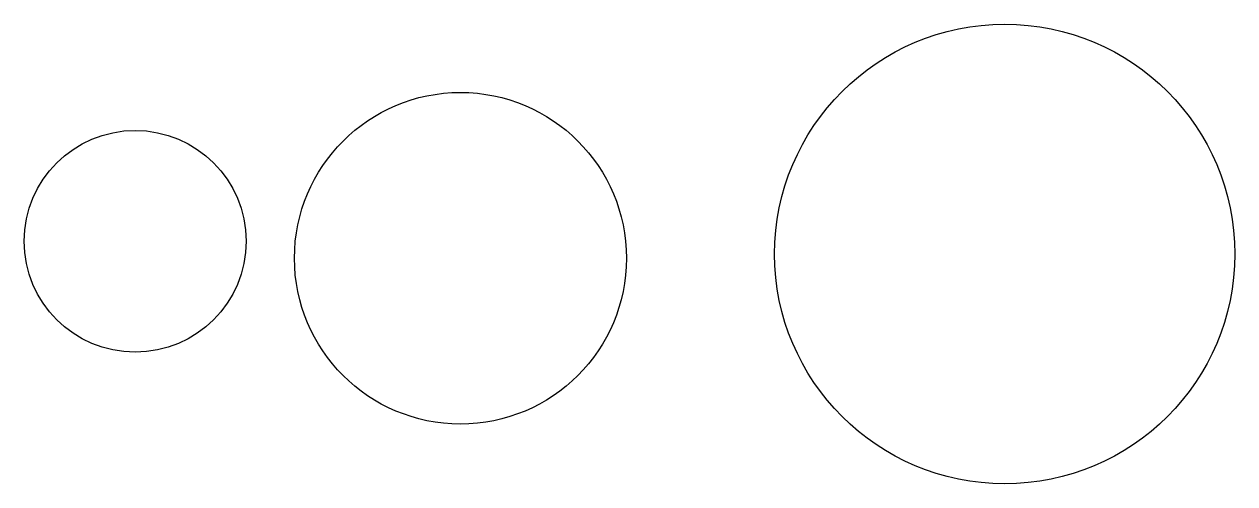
# Model space of a CAD drawing. Header units: inches. Extents: x 391 to 2480, y -70 to 724.
import ezdxf

# ---------------------------------------------------------------- set-up
doc = ezdxf.new("R2010")
doc.units = ezdxf.units.IN
doc.layers.get('0').update_dxf_attribs({"lineweight": 25})

msp = doc.modelspace()

# ---------------------------------------------------------------- linework, layer by layer
at = {"ltscale": 4}
for centre, radius in [((2083, 327), 397), ((1143.8, 319.7), 286.4), ((582.5, 349), 191.5)]:
    msp.add_circle(centre, radius, dxfattribs=at)

doc.saveas('drawing.dxf')
